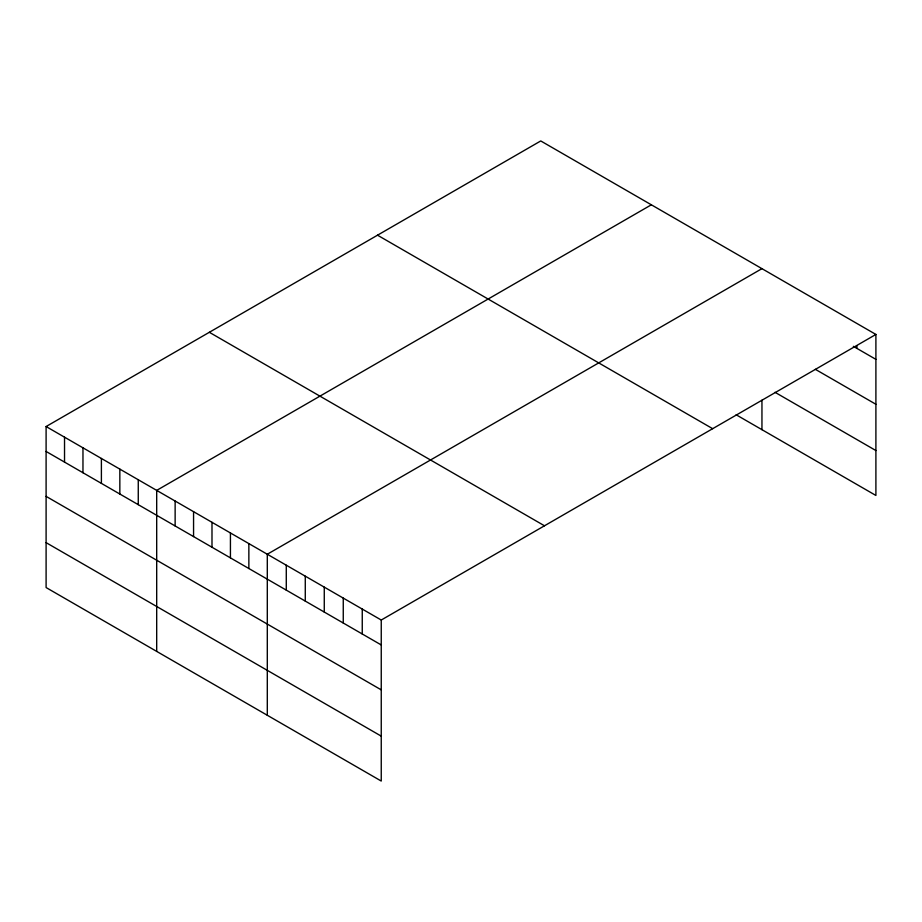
<?xml version="1.0" encoding="UTF-8"?>
<svg xmlns="http://www.w3.org/2000/svg" width="922" height="922" viewBox="0 0 922 922"><rect width="100%" height="100%" fill="white"/><g stroke="black" fill="none" stroke-linecap="round" stroke-linejoin="round"><path stroke-width="1.38" d="M46.1 426.54L381.247 620.033L381.247 781.049L46.1 587.556L46.1 426.54L540.753 140.951L875.9 334.444L875.9 495.46L736.148 414.773M651.358 204.799L156.694 490.389L156.694 651.416M761.952 268.648L267.299 554.237L267.299 715.265M381.247 620.033L875.9 334.444M853.346 346.349L875.9 359.361M815.359 369.33L875.9 404.274M775.01 392.299L875.9 450.547M377.524 235.191L712.66 428.684M209.34 332.289L544.476 525.782M46.1 451.457L381.247 644.951M46.1 496.37L381.247 689.863M46.1 542.643L381.247 736.136M856.907 345.635L856.907 348.401M761.952 400.206L761.952 429.675M362.254 609.062L362.254 633.99M343.261 598.101L343.261 623.018M324.267 587.13L324.267 612.058M305.274 576.169L305.274 601.098M286.281 565.209L286.281 590.126M248.859 543.6L248.859 568.517M230.431 532.951L230.431 557.879M211.991 522.313L211.991 547.242M193.562 511.675L193.562 536.592M175.134 501.026L175.134 525.955M138.265 479.751L138.265 504.668M119.837 469.102L119.837 494.031M101.397 458.465L101.397 483.382M82.968 447.815L82.968 472.744M64.528 437.178L64.528 462.095"/></g></svg>
